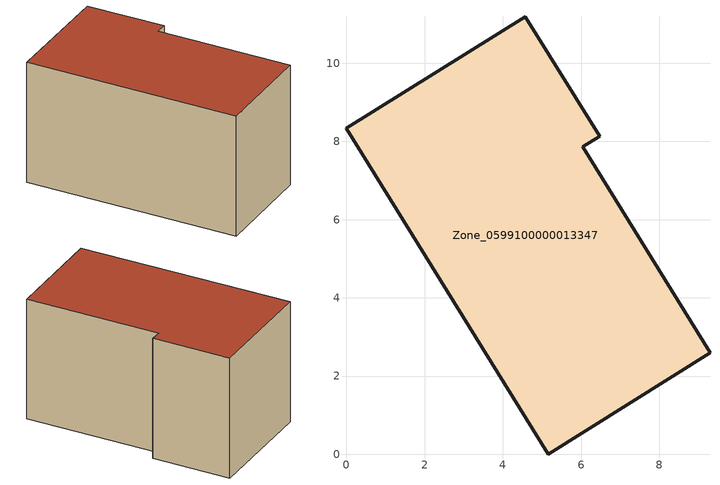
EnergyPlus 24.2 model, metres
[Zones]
Zone_0599100000013347
 floor ground (C_G): 5.16,0 0,8.34 4.58,11.19 6.48,8.13 6.05,7.86 9.3,2.6 z0
 wall outside (C_F): 6.48,8.13 4.58,11.19 0,8.34 5.16,0 9.3,2.6 6.05,7.86 6.48,8.13 z0:5.68
 roof outside (C_R): 9.3,2.6 6.05,7.86 6.48,8.13 4.58,11.19 0,8.34 5.16,0 z5.68
[BUILDING]
Pand.0599100000013347: North Axis=0; Terrain=City; Loads Convergence Tolerance Value=0.04; Temperature Convergence Tolerance Value=0.4; Solar Distribution=FullExterior; Maximum Number of Warmup Days=25; Minimum Number of Warmup Days=1
[Site:Location]
Rotterdam.The.Hague.AP_ZH_NLD Design_Conditions: Latitude=51.96; Longitude=4.45; Time Zone=1; Elevation=-4.5
[SITE:GROUNDTEMPERATURE:BUILDINGSURFACE]
18, 18, 18, 18, 18, 18, 18, 18, 18, 18, 18, 18
[MATERIAL] Thermal Absorptance=0.9; Solar Absorptance=0.7; Visible Absorptance=0.7
Name | Roughness | Thickness | Conductivity | Density | Specific Heat
G.TI.1975-1991 | MediumSmooth | 0.15 | 0.288461 | 540 | 1210
F.TI.1975-1991 | Rough | 0.3 | 0.230769 | 1920 | 840
R.TI.1975-1991 | MediumRough | 0.2 | 0.153846 | 1500 | 1000
[CONSTRUCTION]
C_G: G.TI.1975-1991
C_F: F.TI.1975-1991
C_R: R.TI.1975-1991
[ZONE]
Zone_0599100000013347: Type=1; Multiplier=1; Ceiling Height=Autocalculate; Volume=Autocalculate; Floor Area=autocalculate; Part of Total Floor Area=Yes
[ZONEINFILTRATION:DESIGNFLOWRATE]
Infil_Zone_0599100000013347: Zone or ZoneList or Space or SpaceList=Zone_0599100000013347; Schedule=AlwaysOn; Design Flow Rate Calculation Method=Flow/Area; Flow Rate per Floor Area=0.003; Constant Term Coefficient=1; Temperature Term Coefficient=0; Velocity Term Coefficient=0; Velocity Squared Term Coefficient=0
[HVACTEMPLATE:ZONE:IDEALLOADSAIRSYSTEM]
Zone_0599100000013347: Maximum Heating Supply Air Temperature=50; Minimum Cooling Supply Air Temperature=13; Maximum Heating Supply Air Humidity Ratio=0.0156; Minimum Cooling Supply Air Humidity Ratio=0.0077; Heating Limit=NoLimit; Cooling Limit=NoLimit; Dehumidification Control Type=ConstantSensibleHeatRatio; Cooling Sensible Heat Ratio=0.7; Dehumidification Setpoint=60; Humidification Control Type=None; Humidification Setpoint=30; Outdoor Air Method=None; Outdoor Air Flow Rate per Person=0.00944; Outdoor Air Flow Rate per Zone Floor Area=0; Outdoor Air Flow Rate per Zone=0; Demand Controlled Ventilation Type=None; Outdoor Air Economizer Type=NoEconomizer; Heat Recovery Type=None; Sensible Heat Recovery Effectiveness=0.7; Latent Heat Recovery Effectiveness=0.65
[ZONECONTROL:THERMOSTAT]
ThermostatControl_Zone_0599100000013347: Zone or ZoneList=Zone_0599100000013347; Control Type Schedule=DualSetpointControlType; Control 1=Thermostat_Zone_0599100000013347; Temperature Difference Between Cutout And Setpoint=0
[THERMOSTATSETPOINT:DUALSETPOINT]
Thermostat_Zone_0599100000013347: Heating Setpoint Temperature Schedule=HeatingSetpoint_Zone_0599100000013347; Cooling Setpoint Temperature Schedule=CoolingSetpoint_Zone_0599100000013347
[SCHEDULE:COMPACT]
HeatingSetpoint_Zone_0599100000013347: Through: 12/31, For: AllDays, Until: 24:00, 21
CoolingSetpoint_Zone_0599100000013347: Through: 12/31, For: AllDays, Until: 24:00, 24
DualSetpointControlType: Through: 12/31, For: AllDays, Until: 24:00, 4
AlwaysOn: Through: 12/31, For: AllDays, Until: 24:00, 1
